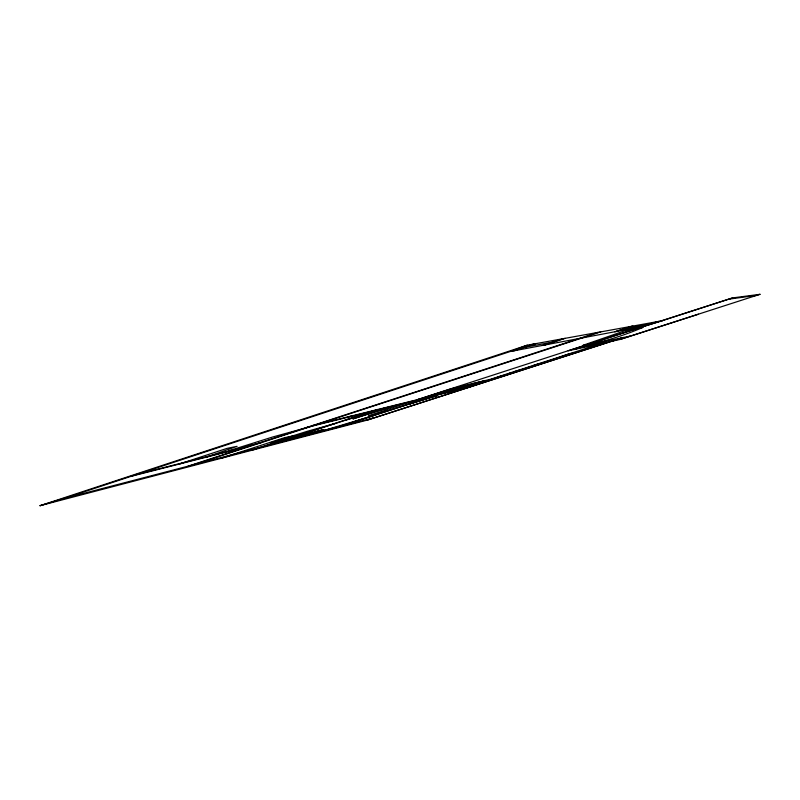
<?xml version="1.0" encoding="UTF-8"?>
<svg xmlns="http://www.w3.org/2000/svg" width="800" height="800" viewBox="0 0 800 800"><rect width="100%" height="100%" fill="white"/><g stroke="black" fill="none" stroke-linecap="round" stroke-linejoin="round"><path stroke-width="1.2" d="M303.73 435.43L306.32 434.56M529.56 367.06L528.98 367.27C533.47 365.77 524.08 368.91 527.55 367.65M527.49 367.7L527.94 367.55M567.31 354.46L545.28 362.45L535.45 364.74M510.31 351.49L527.25 345.19L662.62 320.68L643.78 326.31L510.31 351.49L62.73 498.83L40 505.7L367.57 420.01L623.39 337.49L367.57 420.01M608.29 342.12L568.12 350.81L732.59 297.91L760 294.3L620.03 339.47L611.66 341.28M510.14 373.29L508.77 373.76L510.2 373.33M511.2 373.01L512.58 372.55L511.15 372.98M620.03 339.47L698.52 314.18M452.79 390.31L450.37 391.17L459.28 388.39L453.6 390.05M467.24 385.64L464.76 386.52L473.7 383.73L468.05 385.38M40 505.7L527.25 345.19M511.95 351.18L533.68 344.03M514.13 350.77L535.77 343.65M420.1 399.68L414.47 401.45L416.71 400.71M179.16 464.09L227.07 448.37L237.07 446.34L206.32 457.17M543 345.32L563.32 338.66M544.88 344.97L565.12 338.34M188.03 466.19L598 332.38M193.38 464.79L600.75 331.88M221.15 458.31L284.38 437.73L294.58 435.63L251.35 450.41M346.92 417.48L351.69 415.93M614.79 331.78L631.75 326.27M616.04 331.54L632.94 326.05M265.25 446.07L377.82 409.46M375.96 410.28L267.72 445.42L311.69 432.24L271.35 442.6L273.7 441.83L307.21 431.32L335.36 423.46M384.89 408.06L345.86 420.05M387.63 407.4L352.87 418.92L397.67 404.91M284.65 441.01L311.72 432.23M304.42 435.16L305.34 434.88L304.07 435.34M306.1 434.71L307.72 434.16L306.06 434.66M302.77 436.29L323.76 429.49L307.19 433.77M641.98 326.65L657.62 321.58M416.85 399.8L658.63 321.4M413.26 401.04L368.41 415.74L387.5 410.94M418.37 399.42L451.13 388.81L490.45 379.27L599.88 343.94M661.84 320.82L732.59 297.91M421.56 398.98L417.55 400.22L420.82 399.4M574.16 349.5L589.44 344.69M424.65 398.21L416.81 400.67M425.48 398.1L425.37 398.16M430.83 396.33L463.02 385.92M423.92 398.63L427.84 397.42M335.45 427.77L434.51 395.74M337.93 427.13L436.65 395.21M443.72 393.14L473.73 383.45L484.53 380.82L456.17 389.99M437.57 395.47L408.23 404.41L437.57 395.47L430.17 397.31M591.93 345.66L605.39 341.31M593.05 345.42L606.47 341.08M459.78 389.17L484.78 381.96M479.28 383.31L571.98 353.4M523.14 369.32L520.07 370.31L522.44 369.75M305.13 435.04L306.38 434.65M510.38 373.2L511.51 372.85M527.6 367.73L528.73 367.38M509.84 373.46L510.97 373.11M760 294.3L756.17 295.45L729.32 299.08M420.57 399.32L419.93 399.51M306.37 435.04L292.27 438.7L320.55 430.44M342.61 425.62L324.27 430.38L373.58 415.6M62.73 498.83L373.56 417.84M131.03 476.35L248.86 446.33M262.29 442.31L228.49 450.89L272.54 437.04L309.82 426.8M136.5 474.55L253.71 444.75M377.57 410.66L387.77 408.12M306.55 427.5L467.28 387.61M421.42 399.25L424.63 398.46M311.59 425.86L471.22 386.34M446.8 391.17L459.34 388.09M498.22 376.85L506.05 374.96M516.63 370.91L525.5 368.76M514.89 371.47L522.45 369.67M533.47 365.47L540.74 363.77M567.35 354.44L576.5 352.38M582.41 346.97L598.64 343.49M586.52 345.31L629.75 336.15M524.92 347.22L553.13 342M624.47 328.8L649.78 324.12M642.85 327.44C624.72 335.17 604.88 341.57 585.21 345.19L583.06 345.27L624.85 330.78L642.85 327.44M456.41 389.61L464.84 387.02L456.41 389.61M470.68 385L479.12 382.41L470.68 385M415.6 401.05L417.44 400.59L415.61 401.05M387.74 407.69L386.05 408.24L389.34 407.29L387.74 407.69M302.55 435.77L295.28 438.13L304.23 435.33L302.55 435.77"/></g></svg>
